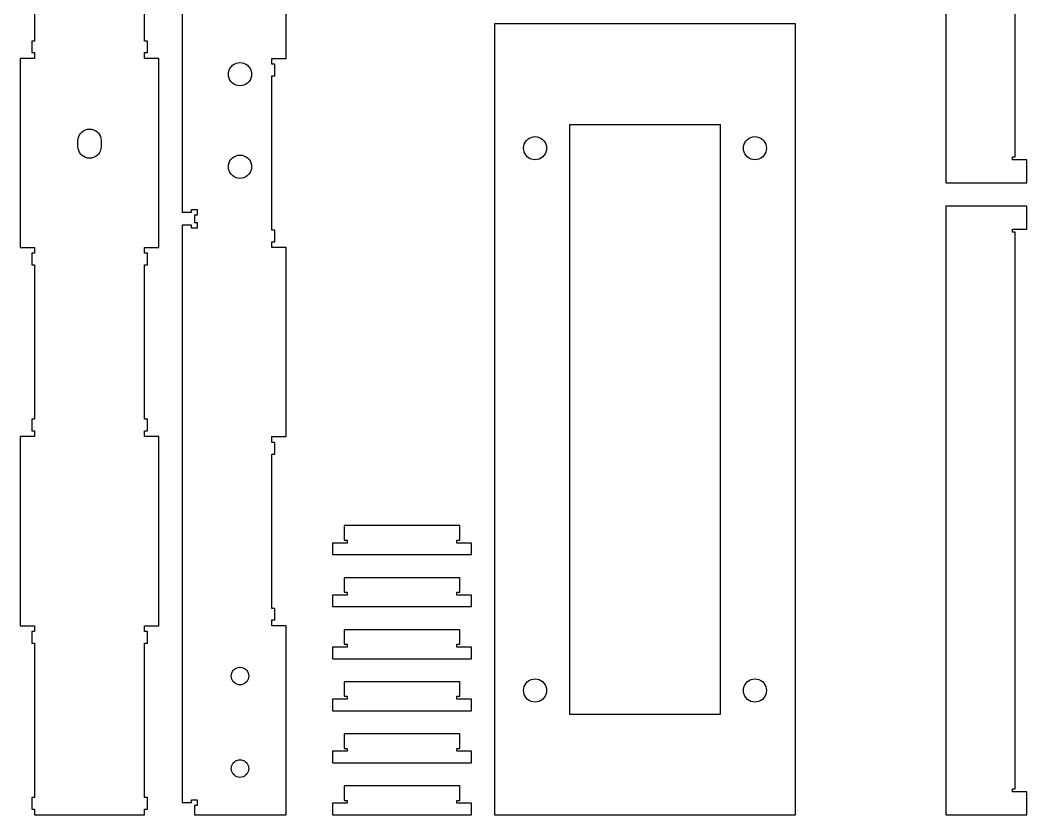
# Model space of a CAD drawing. Header units: metres. Extents: x 0 to 86, y 0 to 99.1.
# Drawn here: x 42.5 to 86, y 0 to 34.35 of the extents above; entities that cross this region are included whole.
import ezdxf

# ---------------------------------------------------------------- set-up
doc = ezdxf.new("R2010")
doc.units = ezdxf.units.M

msp = doc.modelspace()

# ---------------------------------------------------------------- linework, layer by layer
for p, q in [((82.5, 53.625), (82.5, 27.3125)), ((85.5, 28.4375), (85.5, 52.5)), ((54, 32.6939), (54, 40.8673)), ((43.125, 40.1173), (43.125, 33.4439)), ((47.875, 33.4439), (47.875, 40.1173)), ((49.5, 36.8408), (49.5, 26.0437)), ((76, 34.1884), (63, 34.1884)), ((63, 34.1884), (63, 0)), ((76, 0), (76, 34.1884)), ((43.125, 33.4439), (43, 33.4439)), ((43, 33.4439), (43, 32.9439)), ((48, 33.4439), (47.875, 33.4439)), ((48, 32.9439), (48, 33.4439)), ((43.125, 32.6939), (42.5, 32.6939)), ((42.5, 32.6939), (42.5, 24.5204)), ((43, 32.9439), (43.125, 32.9439)), ((43.125, 32.9439), (43.125, 32.6939)), ((47.875, 32.6939), (47.875, 32.9439)), ((47.875, 32.9439), (48, 32.9439)), ((48.5, 32.6939), (47.875, 32.6939)), ((48.5, 24.5204), (48.5, 32.6939)), ((53.375, 32.4439), (53.375, 32.6939)), ((53.375, 32.6939), (54, 32.6939)), ((51.5278, 32.1844), (51.5648, 32.2637)), ((51.5648, 32.2637), (51.6151, 32.3355)), ((51.6151, 32.3355), (51.677, 32.3974)), ((51.677, 32.3974), (51.7487, 32.4477)), ((51.7487, 32.4477), (51.8281, 32.4847)), ((51.8281, 32.4847), (51.9127, 32.5074)), ((51.9127, 32.5074), (52, 32.515)), ((52, 32.515), (52.0872, 32.5074)), ((52.0872, 32.5074), (52.1719, 32.4847)), ((52.1719, 32.4847), (52.2512, 32.4477)), ((52.2512, 32.4477), (52.323, 32.3974)), ((52.323, 32.3974), (52.3849, 32.3355)), ((52.3849, 32.3355), (52.4352, 32.2637)), ((52.4352, 32.2637), (52.4722, 32.1844)), ((53.5, 32.4439), (53.375, 32.4439)), ((53.5, 31.9439), (53.5, 32.4439)), ((51.4975, 32.0125), (51.5051, 32.0997)), ((51.5051, 31.9252), (51.4975, 32.0125)), ((51.5051, 32.0997), (51.5278, 32.1844)), ((51.5278, 31.8406), (51.5051, 31.9252)), ((51.5648, 31.7612), (51.5278, 31.8406)), ((51.6151, 31.6895), (51.5648, 31.7612)), ((52.4352, 31.7612), (52.3849, 31.6895)), ((52.4722, 31.8406), (52.4352, 31.7612)), ((52.4722, 32.1844), (52.4949, 32.0997)), ((52.4949, 31.9252), (52.4722, 31.8406)), ((52.4949, 32.0997), (52.5025, 32.0125)), ((52.5025, 32.0125), (52.4949, 31.9252)), ((53.375, 25.2704), (53.375, 31.9439)), ((53.375, 31.9439), (53.5, 31.9439)), ((51.677, 31.6275), (51.6151, 31.6895)), ((51.7487, 31.5773), (51.677, 31.6275)), ((51.8281, 31.5403), (51.7487, 31.5773)), ((51.9127, 31.5176), (51.8281, 31.5403)), ((52, 31.51), (51.9127, 31.5176)), ((52.0872, 31.5176), (52, 31.51)), ((52.1719, 31.5403), (52.0872, 31.5176)), ((52.2512, 31.5773), (52.1719, 31.5403)), ((52.323, 31.6275), (52.2512, 31.5773)), ((52.3849, 31.6895), (52.323, 31.6275)), ((45.25, 29.5755), (45.329, 29.6123)), ((45.329, 29.6123), (45.4132, 29.6349)), ((45.4132, 29.6349), (45.5, 29.6425)), ((45.5, 29.6425), (45.5868, 29.6349)), ((45.5868, 29.6349), (45.671, 29.6123)), ((45.671, 29.6123), (45.75, 29.5755)), ((66.25, 4.34419), (66.25, 29.8442)), ((66.25, 29.8442), (72.75, 29.8442)), ((72.75, 29.8442), (72.75, 4.34419)), ((45, 29.1425), (45.0076, 29.2293)), ((45.0076, 29.2293), (45.0302, 29.3135)), ((45.0302, 29.3135), (45.067, 29.3925)), ((45.067, 29.3925), (45.117, 29.4639)), ((45.117, 29.4639), (45.1786, 29.5255)), ((45.1786, 29.5255), (45.25, 29.5755)), ((45.75, 29.5755), (45.8214, 29.5255)), ((45.8214, 29.5255), (45.883, 29.4639)), ((45.883, 29.4639), (45.933, 29.3925)), ((45.933, 29.3925), (45.9698, 29.3135)), ((45.9698, 29.3135), (45.9924, 29.2293)), ((45.9924, 29.2293), (46, 29.1425)), ((64.367, 29.1348), (64.4286, 29.1964)), ((64.4286, 29.1964), (64.5, 29.2464)), ((64.5, 29.2464), (64.579, 29.2832)), ((64.579, 29.2832), (64.6632, 29.3058)), ((64.6632, 29.3058), (64.75, 29.3134)), ((64.75, 29.3134), (64.8368, 29.3058)), ((64.8368, 29.3058), (64.921, 29.2832)), ((64.921, 29.2832), (65, 29.2464)), ((65, 29.2464), (65.0714, 29.1964)), ((65.0714, 29.1964), (65.133, 29.1348)), ((73.867, 29.1348), (73.9286, 29.1964)), ((73.9286, 29.1964), (74, 29.2464)), ((74, 29.2464), (74.079, 29.2832)), ((74.079, 29.2832), (74.1632, 29.3058)), ((74.1632, 29.3058), (74.25, 29.3134)), ((74.25, 29.3134), (74.3368, 29.3058)), ((74.3368, 29.3058), (74.421, 29.2832)), ((74.421, 29.2832), (74.5, 29.2464)), ((74.5, 29.2464), (74.5714, 29.1964)), ((74.5714, 29.1964), (74.633, 29.1348)), ((45, 28.8825), (45, 29.1425)), ((45.0076, 28.7957), (45, 28.8825)), ((45.0302, 28.7115), (45.0076, 28.7957)), ((45.067, 28.6325), (45.0302, 28.7115)), ((45.9698, 28.7115), (45.933, 28.6325)), ((45.9924, 28.7957), (45.9698, 28.7115)), ((46, 28.8825), (45.9924, 28.7957)), ((46, 29.1425), (46, 28.8825)), ((64.25, 28.8134), (64.2576, 28.9002)), ((64.2576, 28.7266), (64.25, 28.8134)), ((64.2576, 28.9002), (64.2802, 28.9844)), ((64.2802, 28.6424), (64.2576, 28.7266)), ((64.2802, 28.9844), (64.317, 29.0634)), ((64.317, 29.0634), (64.367, 29.1348)), ((65.133, 29.1348), (65.183, 29.0634)), ((65.183, 29.0634), (65.2198, 28.9844)), ((65.2198, 28.9844), (65.2424, 28.9002)), ((65.2424, 28.7266), (65.2198, 28.6424)), ((65.2424, 28.9002), (65.25, 28.8134)), ((65.25, 28.8134), (65.2424, 28.7266)), ((73.75, 28.8134), (73.7576, 28.9002)), ((73.7576, 28.7266), (73.75, 28.8134)), ((73.7576, 28.9002), (73.7802, 28.9844)), ((73.7802, 28.6424), (73.7576, 28.7266)), ((73.7802, 28.9844), (73.817, 29.0634)), ((73.817, 29.0634), (73.867, 29.1348)), ((74.633, 29.1348), (74.683, 29.0634)), ((74.683, 29.0634), (74.7198, 28.9844)), ((74.7198, 28.9844), (74.7424, 28.9002)), ((74.7424, 28.7266), (74.7198, 28.6424)), ((74.7424, 28.9002), (74.75, 28.8134)), ((74.75, 28.8134), (74.7424, 28.7266)), ((45.117, 28.5611), (45.067, 28.6325)), ((45.1786, 28.4995), (45.117, 28.5611)), ((45.25, 28.4495), (45.1786, 28.4995)), ((45.329, 28.4126), (45.25, 28.4495)), ((45.4132, 28.3901), (45.329, 28.4126)), ((45.5, 28.3825), (45.4132, 28.3901)), ((45.5868, 28.3901), (45.5, 28.3825)), ((45.671, 28.4126), (45.5868, 28.3901)), ((45.75, 28.4495), (45.671, 28.4126)), ((45.8214, 28.4995), (45.75, 28.4495)), ((45.883, 28.5611), (45.8214, 28.4995)), ((45.933, 28.6325), (45.883, 28.5611)), ((51.5648, 28.2637), (51.6151, 28.3355)), ((51.6151, 28.3355), (51.677, 28.3974)), ((51.677, 28.3974), (51.7487, 28.4477)), ((51.7487, 28.4477), (51.8281, 28.4847)), ((51.8281, 28.4847), (51.9127, 28.5074)), ((51.9127, 28.5074), (52, 28.515)), ((52, 28.515), (52.0872, 28.5074)), ((52.0872, 28.5074), (52.1719, 28.4847)), ((52.1719, 28.4847), (52.2512, 28.4477)), ((52.2512, 28.4477), (52.323, 28.3974)), ((52.323, 28.3974), (52.3849, 28.3355)), ((52.3849, 28.3355), (52.4352, 28.2637)), ((64.317, 28.5634), (64.2802, 28.6424)), ((64.367, 28.492), (64.317, 28.5634)), ((64.4286, 28.4304), (64.367, 28.492)), ((64.5, 28.3804), (64.4286, 28.4304)), ((64.579, 28.3436), (64.5, 28.3804)), ((64.6632, 28.321), (64.579, 28.3436)), ((64.75, 28.3134), (64.6632, 28.321)), ((64.8368, 28.321), (64.75, 28.3134)), ((64.921, 28.3436), (64.8368, 28.321)), ((65, 28.3804), (64.921, 28.3436)), ((65.0714, 28.4304), (65, 28.3804)), ((65.133, 28.492), (65.0714, 28.4304)), ((65.183, 28.5634), (65.133, 28.492)), ((65.2198, 28.6424), (65.183, 28.5634)), ((73.817, 28.5634), (73.7802, 28.6424)), ((73.867, 28.492), (73.817, 28.5634)), ((73.9286, 28.4304), (73.867, 28.492)), ((74, 28.3804), (73.9286, 28.4304)), ((74.079, 28.3436), (74, 28.3804)), ((74.1632, 28.321), (74.079, 28.3436)), ((74.25, 28.3134), (74.1632, 28.321)), ((74.3368, 28.321), (74.25, 28.3134)), ((74.421, 28.3436), (74.3368, 28.321)), ((74.5, 28.3804), (74.421, 28.3436)), ((74.5714, 28.4304), (74.5, 28.3804)), ((74.633, 28.492), (74.5714, 28.4304)), ((74.683, 28.5634), (74.633, 28.492)), ((74.7198, 28.6424), (74.683, 28.5634)), ((85.375, 28.3125), (85.375, 28.4375)), ((85.375, 28.4375), (85.5, 28.4375)), ((86, 28.3125), (85.375, 28.3125)), ((86, 27.3125), (86, 28.3125)), ((51.4975, 28.0125), (51.5051, 28.0997)), ((51.5051, 27.9252), (51.4975, 28.0125)), ((51.5051, 28.0997), (51.5278, 28.1844)), ((51.5278, 27.8406), (51.5051, 27.9252)), ((51.5278, 28.1844), (51.5648, 28.2637)), ((51.5648, 27.7612), (51.5278, 27.8406)), ((52.4352, 28.2637), (52.4722, 28.1844)), ((52.4722, 27.8406), (52.4352, 27.7612)), ((52.4722, 28.1844), (52.4949, 28.0997)), ((52.4949, 27.9252), (52.4722, 27.8406)), ((52.4949, 28.0997), (52.5025, 28.0125)), ((52.5025, 28.0125), (52.4949, 27.9252)), ((51.6151, 27.6895), (51.5648, 27.7612)), ((51.677, 27.6275), (51.6151, 27.6895)), ((51.7487, 27.5773), (51.677, 27.6275)), ((51.8281, 27.5403), (51.7487, 27.5773)), ((51.9127, 27.5176), (51.8281, 27.5403)), ((52, 27.51), (51.9127, 27.5176)), ((52.0872, 27.5176), (52, 27.51)), ((52.1719, 27.5403), (52.0872, 27.5176)), ((52.2512, 27.5773), (52.1719, 27.5403)), ((52.323, 27.6275), (52.2512, 27.5773)), ((52.3849, 27.6895), (52.323, 27.6275)), ((52.4352, 27.7612), (52.3849, 27.6895)), ((82.5, 27.3125), (86, 27.3125)), ((49.9062, 26.0437), (49.9062, 26.1687)), ((49.9062, 26.1687), (50.1562, 26.1687)), ((50.1562, 26.1687), (50.1562, 25.9187)), ((86, 26.3125), (82.5, 26.3125)), ((82.5, 26.3125), (82.5, 0)), ((86, 25.3125), (86, 26.3125)), ((49.5, 26.0437), (49.9062, 26.0437)), ((50.1562, 25.9187), (50.0312, 25.9187)), ((50.0312, 25.9187), (50.0312, 25.6062)), ((49.9062, 25.4812), (49.5, 25.4812)), ((49.5, 25.4812), (49.5, 0.53125)), ((49.9062, 25.3562), (49.9062, 25.4812)), ((50.1562, 25.3562), (49.9062, 25.3562)), ((50.0312, 25.6062), (50.1562, 25.6062)), ((50.1562, 25.6062), (50.1562, 25.3562)), ((53.5, 25.2704), (53.375, 25.2704)), ((53.5, 24.7704), (53.5, 25.2704)), ((85.375, 25.1875), (85.375, 25.3125)), ((85.375, 25.3125), (86, 25.3125)), ((85.5, 25.1875), (85.375, 25.1875)), ((85.5, 1.125), (85.5, 25.1875)), ((42.5, 24.5204), (43.125, 24.5204)), ((43.125, 24.5204), (43.125, 24.2704)), ((47.875, 24.2704), (47.875, 24.5204)), ((47.875, 24.5204), (48.5, 24.5204)), ((53.375, 24.5204), (53.375, 24.7704)), ((53.375, 24.7704), (53.5, 24.7704)), ((54, 24.5204), (53.375, 24.5204)), ((54, 16.3469), (54, 24.5204)), ((43.125, 24.2704), (43, 24.2704)), ((43, 24.2704), (43, 23.7704)), ((48, 24.2704), (47.875, 24.2704)), ((48, 23.7704), (48, 24.2704)), ((43, 23.7704), (43.125, 23.7704)), ((43.125, 23.7704), (43.125, 17.0969)), ((47.875, 17.0969), (47.875, 23.7704)), ((47.875, 23.7704), (48, 23.7704)), ((43.125, 17.0969), (43, 17.0969)), ((43, 17.0969), (43, 16.5969)), ((48, 17.0969), (47.875, 17.0969)), ((48, 16.5969), (48, 17.0969)), ((43, 16.5969), (43.125, 16.5969)), ((43.125, 16.5969), (43.125, 16.3469)), ((47.875, 16.3469), (47.875, 16.5969)), ((47.875, 16.5969), (48, 16.5969)), ((43.125, 16.3469), (42.5, 16.3469)), ((42.5, 16.3469), (42.5, 8.17346)), ((48.5, 16.3469), (47.875, 16.3469)), ((48.5, 8.17346), (48.5, 16.3469)), ((53.375, 16.0969), (53.375, 16.3469)), ((53.375, 16.3469), (54, 16.3469)), ((53.5, 16.0969), (53.375, 16.0969)), ((53.5, 15.5969), (53.5, 16.0969)), ((53.375, 8.92346), (53.375, 15.5969)), ((53.375, 15.5969), (53.5, 15.5969)), ((61.5, 12.5), (56.5, 12.5)), ((56.5, 12.5), (56.5, 11.875)), ((61.5, 11.875), (61.5, 12.5)), ((56.625, 11.75), (56, 11.75)), ((56, 11.75), (56, 11.25)), ((56.5, 11.875), (56.625, 11.875)), ((56.625, 11.875), (56.625, 11.75)), ((61.375, 11.75), (61.375, 11.875)), ((61.375, 11.875), (61.5, 11.875)), ((62, 11.75), (61.375, 11.75)), ((62, 11.25), (62, 11.75)), ((56, 11.25), (62, 11.25)), ((61.5, 10.25), (56.5, 10.25)), ((56.5, 10.25), (56.5, 9.625)), ((61.5, 9.625), (61.5, 10.25)), ((56.5, 9.625), (56.625, 9.625)), ((56.625, 9.625), (56.625, 9.5)), ((61.375, 9.5), (61.375, 9.625)), ((61.375, 9.625), (61.5, 9.625)), ((56.625, 9.5), (56, 9.5)), ((56, 9.5), (56, 9)), ((62, 9.5), (61.375, 9.5)), ((62, 9), (62, 9.5)), ((53.5, 8.92346), (53.375, 8.92346)), ((53.5, 8.42346), (53.5, 8.92346)), ((56, 9), (62, 9)), ((53.375, 8.17346), (53.375, 8.42346)), ((53.375, 8.42346), (53.5, 8.42346)), ((42.5, 8.17346), (43.125, 8.17346)), ((43.125, 7.92346), (43, 7.92346)), ((43, 7.92346), (43, 7.42346)), ((43.125, 8.17346), (43.125, 7.92346)), ((47.875, 7.92346), (47.875, 8.17346)), ((47.875, 8.17346), (48.5, 8.17346)), ((48, 7.92346), (47.875, 7.92346)), ((48, 7.42346), (48, 7.92346)), ((54, 8.17346), (53.375, 8.17346)), ((54, 0), (54, 8.17346)), ((61.5, 8), (56.5, 8)), ((56.5, 8), (56.5, 7.375)), ((61.5, 7.375), (61.5, 8)), ((43, 7.42346), (43.125, 7.42346)), ((43.125, 7.42346), (43.125, 0.75)), ((47.875, 0.74999), (47.875, 7.42346)), ((47.875, 7.42346), (48, 7.42346)), ((56.625, 7.25), (56, 7.25)), ((56, 7.25), (56, 6.75)), ((56.5, 7.375), (56.625, 7.375)), ((56.625, 7.375), (56.625, 7.25)), ((61.375, 7.25), (61.375, 7.375)), ((61.375, 7.375), (61.5, 7.375)), ((62, 7.25), (61.375, 7.25)), ((62, 6.75), (62, 7.25)), ((56, 6.75), (62, 6.75)), ((51.6258, 6.06598), (51.6429, 6.12996)), ((51.6429, 6.12996), (51.6709, 6.18999)), ((51.6709, 6.18999), (51.7089, 6.24425)), ((51.7089, 6.24425), (51.7557, 6.29109)), ((51.7557, 6.29109), (51.81, 6.32909)), ((51.81, 6.32909), (51.87, 6.35707)), ((51.87, 6.35707), (51.934, 6.37422)), ((51.934, 6.37422), (52, 6.37999)), ((52, 6.37999), (52.066, 6.37422)), ((52.066, 6.37422), (52.13, 6.35707)), ((52.13, 6.35707), (52.19, 6.32909)), ((52.19, 6.32909), (52.2442, 6.29109)), ((52.2442, 6.29109), (52.2911, 6.24425)), ((52.2911, 6.24425), (52.3291, 6.18999)), ((52.3291, 6.18999), (52.3571, 6.12996)), ((52.3571, 6.12996), (52.3742, 6.06598)), ((51.62, 6), (51.6258, 6.06598)), ((51.6258, 5.93401), (51.62, 6)), ((51.6429, 5.87003), (51.6258, 5.93401)), ((51.6709, 5.81), (51.6429, 5.87003)), ((51.7089, 5.75574), (51.6709, 5.81)), ((51.7557, 5.70889), (51.7089, 5.75574)), ((51.81, 5.6709), (51.7557, 5.70889)), ((51.87, 5.64291), (51.81, 5.6709)), ((52.19, 5.6709), (52.13, 5.64291)), ((52.2442, 5.70889), (52.19, 5.6709)), ((52.2911, 5.75574), (52.2442, 5.70889)), ((52.3291, 5.81), (52.2911, 5.75574)), ((52.3571, 5.87003), (52.3291, 5.81)), ((52.3742, 5.93401), (52.3571, 5.87003)), ((52.3742, 6.06598), (52.38, 6)), ((52.38, 6), (52.3742, 5.93401)), ((61.5, 5.75), (56.5, 5.75)), ((56.5, 5.75), (56.5, 5.125)), ((61.5, 5.125), (61.5, 5.75)), ((64.317, 5.625), (64.367, 5.69638)), ((64.367, 5.69638), (64.4286, 5.75801)), ((64.4286, 5.75801), (64.5, 5.808)), ((64.5, 5.808), (64.579, 5.84483)), ((64.579, 5.84483), (64.6632, 5.8674)), ((64.6632, 5.8674), (64.75, 5.875)), ((64.75, 5.875), (64.8368, 5.8674)), ((64.8368, 5.8674), (64.921, 5.84483)), ((64.921, 5.84483), (65, 5.808)), ((65, 5.808), (65.0714, 5.75801)), ((65.0714, 5.75801), (65.133, 5.69638)), ((65.133, 5.69638), (65.183, 5.625)), ((73.817, 5.625), (73.867, 5.69638)), ((73.867, 5.69638), (73.9286, 5.75801)), ((73.9286, 5.75801), (74, 5.808)), ((74, 5.808), (74.079, 5.84483)), ((74.079, 5.84483), (74.1632, 5.8674)), ((74.1632, 5.8674), (74.25, 5.875)), ((74.25, 5.875), (74.3368, 5.8674)), ((74.3368, 5.8674), (74.421, 5.84483)), ((74.421, 5.84483), (74.5, 5.808)), ((74.5, 5.808), (74.5714, 5.75801)), ((74.5714, 5.75801), (74.633, 5.69638)), ((74.633, 5.69638), (74.683, 5.625)), ((51.934, 5.62576), (51.87, 5.64291)), ((52, 5.62), (51.934, 5.62576)), ((52.066, 5.62576), (52, 5.62)), ((52.13, 5.64291), (52.066, 5.62576)), ((64.25, 5.375), (64.2576, 5.46182)), ((64.2576, 5.28816), (64.25, 5.375)), ((64.2576, 5.46182), (64.2802, 5.54601)), ((64.2802, 5.20398), (64.2576, 5.28816)), ((64.2802, 5.54601), (64.317, 5.625)), ((65.183, 5.625), (65.2198, 5.54601)), ((65.2198, 5.54601), (65.2424, 5.46182)), ((65.2424, 5.28816), (65.2198, 5.20398)), ((65.2424, 5.46182), (65.25, 5.375)), ((65.25, 5.375), (65.2424, 5.28816)), ((73.75, 5.375), (73.7576, 5.46182)), ((73.7576, 5.28816), (73.75, 5.375)), ((73.7576, 5.46182), (73.7802, 5.54601)), ((73.7802, 5.20398), (73.7576, 5.28816)), ((73.7802, 5.54601), (73.817, 5.625)), ((74.683, 5.625), (74.7198, 5.54601)), ((74.7198, 5.54601), (74.7424, 5.46182)), ((74.7424, 5.28816), (74.7198, 5.20398)), ((74.7424, 5.46182), (74.75, 5.375)), ((74.75, 5.375), (74.7424, 5.28816)), ((56.625, 5), (56, 5)), ((56, 5), (56, 4.5)), ((56.5, 5.125), (56.625, 5.125)), ((56.625, 5.125), (56.625, 5)), ((61.375, 5), (61.375, 5.125)), ((61.375, 5.125), (61.5, 5.125)), ((62, 5), (61.375, 5)), ((62, 4.5), (62, 5)), ((64.317, 5.125), (64.2802, 5.20398)), ((64.367, 5.0536), (64.317, 5.125)), ((64.4286, 4.99197), (64.367, 5.0536)), ((64.5, 4.94199), (64.4286, 4.99197)), ((64.579, 4.90515), (64.5, 4.94199)), ((64.6632, 4.88258), (64.579, 4.90515)), ((64.75, 4.875), (64.6632, 4.88258)), ((64.8368, 4.88258), (64.75, 4.875)), ((64.921, 4.90515), (64.8368, 4.88258)), ((65, 4.94199), (64.921, 4.90515)), ((65.0714, 4.99197), (65, 4.94199)), ((65.133, 5.0536), (65.0714, 4.99197)), ((65.183, 5.125), (65.133, 5.0536)), ((65.2198, 5.20398), (65.183, 5.125)), ((73.817, 5.125), (73.7802, 5.20398)), ((73.867, 5.0536), (73.817, 5.125)), ((73.9286, 4.99197), (73.867, 5.0536)), ((74, 4.94199), (73.9286, 4.99197)), ((74.079, 4.90515), (74, 4.94199)), ((74.1632, 4.88258), (74.079, 4.90515)), ((74.25, 4.875), (74.1632, 4.88258)), ((74.3368, 4.88258), (74.25, 4.875)), ((74.421, 4.90515), (74.3368, 4.88258)), ((74.5, 4.94199), (74.421, 4.90515)), ((74.5714, 4.99197), (74.5, 4.94199)), ((74.633, 5.0536), (74.5714, 4.99197)), ((74.683, 5.125), (74.633, 5.0536)), ((74.7198, 5.20398), (74.683, 5.125)), ((56, 4.5), (62, 4.5)), ((72.75, 4.34419), (66.25, 4.34419)), ((61.5, 3.5), (56.5, 3.5)), ((56.5, 3.5), (56.5, 2.875)), ((61.5, 2.875), (61.5, 3.5)), ((56.625, 2.75), (56, 2.75)), ((56, 2.75), (56, 2.25)), ((56.5, 2.875), (56.625, 2.875)), ((56.625, 2.875), (56.625, 2.75)), ((61.375, 2.75), (61.375, 2.875)), ((61.375, 2.875), (61.5, 2.875)), ((62, 2.75), (61.375, 2.75)), ((62, 2.25), (62, 2.75)), ((51.6429, 2.12996), (51.6709, 2.18999)), ((51.6709, 2.18999), (51.7089, 2.24425)), ((51.7089, 2.24425), (51.7557, 2.29109)), ((51.7557, 2.29109), (51.81, 2.32909)), ((51.81, 2.32909), (51.87, 2.35707)), ((51.87, 2.35707), (51.934, 2.37422)), ((51.934, 2.37422), (52, 2.37999)), ((52, 2.37999), (52.066, 2.37422)), ((52.066, 2.37422), (52.13, 2.35707)), ((52.13, 2.35707), (52.19, 2.32909)), ((52.19, 2.32909), (52.2442, 2.29109)), ((52.2442, 2.29109), (52.2911, 2.24425)), ((52.2911, 2.24425), (52.3291, 2.18999)), ((52.3291, 2.18999), (52.3571, 2.12996)), ((56, 2.25), (62, 2.25)), ((51.62, 2), (51.6258, 2.06598)), ((51.6258, 1.93401), (51.62, 2)), ((51.6258, 2.06598), (51.6429, 2.12996)), ((51.6429, 1.87003), (51.6258, 1.93401)), ((51.6709, 1.81), (51.6429, 1.87003)), ((51.7089, 1.75574), (51.6709, 1.81)), ((51.7557, 1.70889), (51.7089, 1.75574)), ((52.2911, 1.75574), (52.2442, 1.70889)), ((52.3291, 1.81), (52.2911, 1.75574)), ((52.3571, 1.87003), (52.3291, 1.81)), ((52.3571, 2.12996), (52.3742, 2.06598)), ((52.3742, 1.93401), (52.3571, 1.87003)), ((52.3742, 2.06598), (52.38, 2)), ((52.38, 2), (52.3742, 1.93401)), ((51.81, 1.6709), (51.7557, 1.70889)), ((51.87, 1.64291), (51.81, 1.6709)), ((51.934, 1.62576), (51.87, 1.64291)), ((52, 1.62), (51.934, 1.62576)), ((52.066, 1.62576), (52, 1.62)), ((52.13, 1.64291), (52.066, 1.62576)), ((52.19, 1.6709), (52.13, 1.64291)), ((52.2442, 1.70889), (52.19, 1.6709)), ((61.5, 1.25), (56.5, 1.25)), ((56.5, 1.25), (56.5, 0.625)), ((61.5, 0.625), (61.5, 1.25)), ((85.375, 1), (85.375, 1.125)), ((85.375, 1.125), (85.5, 1.125)), ((86, 1), (85.375, 1)), ((86, 0), (86, 1)), ((43.125, 0.75), (43, 0.75)), ((43, 0.75), (43, 0.25)), ((48, 0.74999), (47.875, 0.74999)), ((48, 0.24999), (48, 0.74999)), ((49.5, 0.53125), (49.9062, 0.53125)), ((49.9062, 0.53125), (49.9062, 0.65625)), ((49.9062, 0.65625), (50.1562, 0.65625)), ((50.1562, 0.65625), (50.1562, 0.40625)), ((56.625, 0.5), (56, 0.5)), ((56, 0.5), (56, 0)), ((56.5, 0.625), (56.625, 0.625)), ((56.625, 0.625), (56.625, 0.5)), ((61.375, 0.5), (61.375, 0.625)), ((61.375, 0.625), (61.5, 0.625)), ((62, 0.5), (61.375, 0.5)), ((62, 0), (62, 0.5)), ((43, 0.25), (43.125, 0.25)), ((43.125, 0.25), (43.125, 0)), ((43.125, 0), (47.875, 0)), ((47.875, 0.24999), (48, 0.24999)), ((47.875, 0), (47.875, 0.24999)), ((50.1562, 0.40625), (50.0312, 0.40625)), ((50.0312, 0.40625), (50.0312, 0)), ((50.0312, 0), (54, 0)), ((56, 0), (62, 0)), ((63, 0), (76, 0)), ((82.5, 0), (86, 0))]:
    msp.add_line(p, q)

doc.saveas('drawing.dxf')
